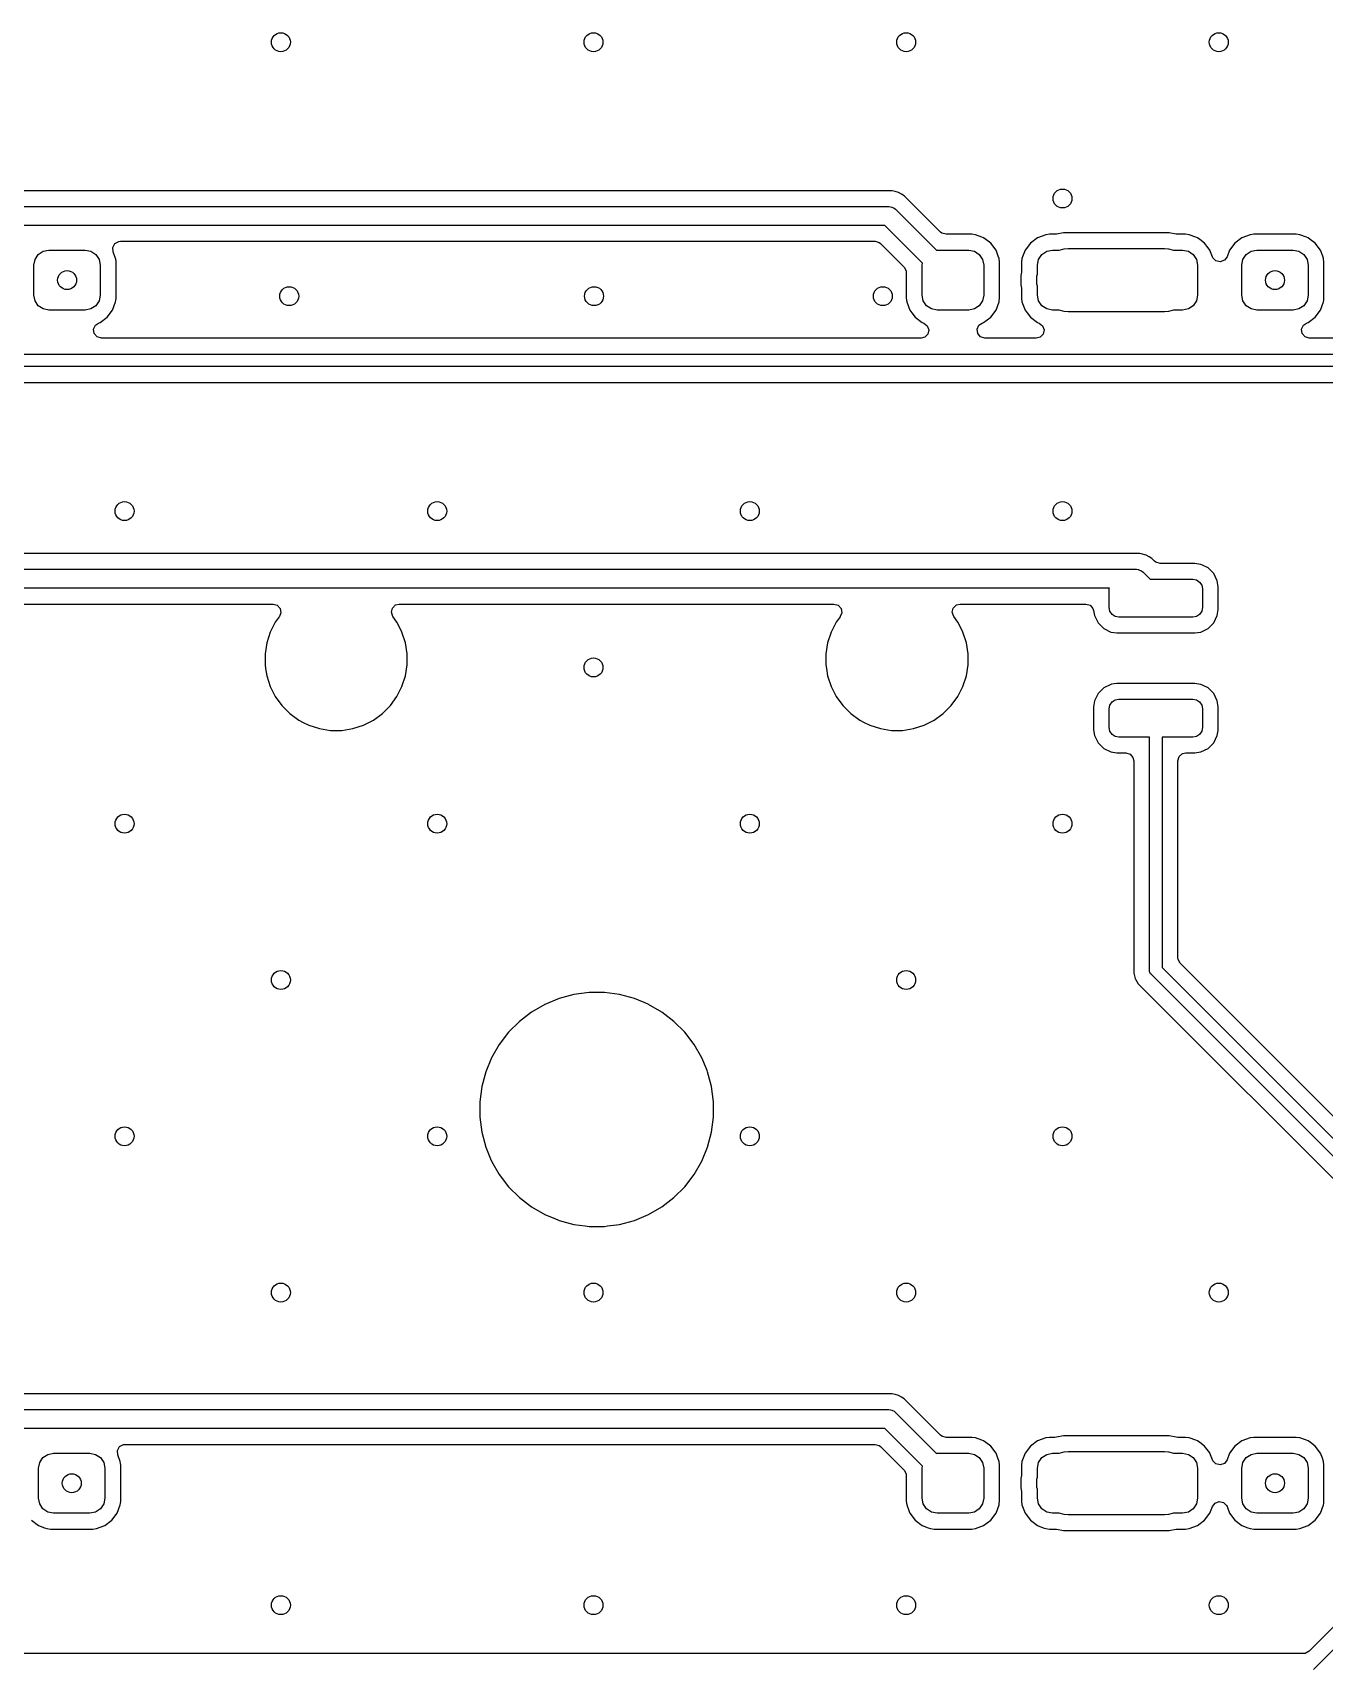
# Model space of a CAD drawing. Extents: x 117 to 217, y -143 to -43.
# Drawn here: x 163.07 to 183.52, y -108.86 to -82.95 of the extents above; entities that cross this region are included whole.
import ezdxf

# ---------------------------------------------------------------- set-up
doc = ezdxf.new("R2010")
doc.units = 0
doc.layers.add('BLACK', color=7, linetype='CONTINUOUS')

msp = doc.modelspace()

# ---------------------------------------------------------------- linework, layer by layer
at = {"layer": 'BLACK', "linetype": 'CONTINUOUS'}
for p, q in [((176.676726, -85.4515), (139.621386, -85.4515)), ((176.676727, -85.4515), (176.676726, -85.4515)), ((176.727657, -85.465146), (176.676727, -85.4515)), ((176.778589, -85.478793), (176.727657, -85.465146)), ((176.82425, -85.505156), (176.778589, -85.478793)), ((176.869913, -85.53152), (176.82425, -85.505156)), ((158.75, -85.702), (176.624, -85.702)), ((176.624, -85.702), (176.653264, -85.704882)), ((176.653264, -85.704882), (176.671259, -85.712336)), ((176.671259, -85.712336), (176.707335, -85.727279)), ((176.707335, -85.727279), (176.730066, -85.745934)), ((176.730066, -85.745934), (177.379266, -86.395134)), ((176.869915, -85.531522), (176.869913, -85.53152)), ((177.444574, -86.106181), (176.869915, -85.531522)), ((176.561868, -86.002), (158.812132, -86.002)), ((177.158782, -86.598914), (176.561868, -86.002)), ((164.33978, -86.350143), (164.373264, -86.288819)), ((164.373264, -86.288819), (164.434587, -86.255334)), ((164.434587, -86.255334), (164.460946, -86.2525)), ((164.460946, -86.2525), (176.406745, -86.2525)), ((176.406745, -86.2525), (176.473784, -86.272185)), ((176.473784, -86.272185), (176.494426, -86.288819)), ((176.494426, -86.288819), (176.865681, -86.660074)), ((177.465216, -86.122815), (177.444574, -86.106181)), ((177.532255, -86.1425), (177.465216, -86.122815)), ((177.936674, -86.1425), (177.532255, -86.1425)), ((177.93669, -86.1425), (177.936674, -86.1425)), ((177.994799, -86.148748), (177.93669, -86.1425)), ((178.099644, -86.187854), (177.994799, -86.148748)), ((178.126278, -86.197788), (178.099644, -86.187854)), ((178.12628, -86.197789), (178.126278, -86.197788)), ((178.160298, -86.223255), (178.12628, -86.197789)), ((178.238616, -86.281884), (178.160298, -86.223255)), ((178.322712, -86.394222), (178.238616, -86.281884)), ((178.866384, -86.281884), (178.782289, -86.394219)), ((178.978719, -86.197789), (178.866384, -86.281884)), ((179.1102, -86.148748), (178.978719, -86.197789)), ((179.168309, -86.1425), (179.1102, -86.148748)), ((179.25319, -86.1425), (179.168309, -86.1425)), ((179.277382, -86.140117), (179.25319, -86.1425)), ((179.39108, -86.1175), (179.277382, -86.140117)), ((179.391082, -86.1175), (179.39108, -86.1175)), ((181.062918, -86.1175), (179.391082, -86.1175)), ((181.06292, -86.1175), (181.062918, -86.1175)), ((181.176618, -86.140117), (181.06292, -86.1175)), ((181.20081, -86.1425), (181.176618, -86.140117)), ((181.323174, -86.1425), (181.20081, -86.1425)), ((181.32319, -86.1425), (181.323174, -86.1425)), ((181.381299, -86.148748), (181.32319, -86.1425)), ((181.486144, -86.187854), (181.381299, -86.148748)), ((181.512778, -86.197788), (181.486144, -86.187854)), ((181.51278, -86.197789), (181.512778, -86.197788)), ((181.546798, -86.223255), (181.51278, -86.197789)), ((181.625116, -86.281884), (181.546798, -86.223255)), ((181.680823, -86.356299), (181.625116, -86.281884)), ((182.102884, -86.281884), (182.018787, -86.394222)), ((182.215219, -86.197789), (182.102884, -86.281884)), ((182.3467, -86.148748), (182.215219, -86.197789)), ((182.404809, -86.1425), (182.3467, -86.148748)), ((182.404826, -86.1425), (182.404809, -86.1425)), ((183.073174, -86.1425), (182.404826, -86.1425)), ((183.07319, -86.1425), (183.073174, -86.1425)), ((183.131299, -86.148748), (183.07319, -86.1425)), ((183.236144, -86.187854), (183.131299, -86.148748)), ((183.262778, -86.197788), (183.236144, -86.187854)), ((183.26278, -86.197789), (183.262778, -86.197788)), ((183.296798, -86.223255), (183.26278, -86.197789)), ((183.375116, -86.281884), (183.296798, -86.223255)), ((183.459212, -86.394222), (183.375116, -86.281884)), ((163.09, -86.6305), (163.108079, -86.539613)), ((163.108079, -86.539613), (163.159562, -86.462562)), ((163.159562, -86.462562), (163.236613, -86.411079)), ((163.236613, -86.411079), (163.3275, -86.393)), ((163.3275, -86.393), (163.9025, -86.393)), ((163.9025, -86.393), (163.993387, -86.411079)), ((163.993387, -86.411079), (164.070438, -86.462562)), ((164.070438, -86.462562), (164.121921, -86.539613)), ((164.121921, -86.539613), (164.14, -86.6305)), ((164.344765, -86.419834), (164.33978, -86.350143)), ((164.384249, -86.525694), (164.344765, -86.419834)), ((164.384249, -86.525697), (164.384249, -86.525694)), ((164.384251, -86.525701), (164.384249, -86.525697)), ((164.384432, -86.527389), (164.384251, -86.525701)), ((164.390499, -86.583809), (164.384432, -86.527389)), ((177.379266, -86.395134), (177.39, -86.393)), ((177.39, -86.393), (177.89, -86.393)), ((177.89, -86.393), (177.980887, -86.411079)), ((177.980887, -86.411079), (178.057938, -86.462562)), ((178.057938, -86.462562), (178.109421, -86.539613)), ((178.109421, -86.539613), (178.1275, -86.6305)), ((178.357165, -86.486594), (178.322712, -86.394222)), ((178.371751, -86.5257), (178.357165, -86.486594)), ((178.377999, -86.583809), (178.371751, -86.5257)), ((178.733248, -86.5257), (178.727, -86.583809)), ((178.782289, -86.394219), (178.733248, -86.5257)), ((178.9775, -86.6305), (178.995579, -86.539613)), ((178.995579, -86.539613), (179.047062, -86.462562)), ((179.047062, -86.462562), (179.124113, -86.411079)), ((179.124113, -86.411079), (179.215, -86.393)), ((179.215, -86.393), (179.3224, -86.393)), ((179.3224, -86.393), (179.399737, -86.372278)), ((179.399737, -86.372278), (179.465, -86.368)), ((179.465, -86.368), (180.989, -86.368)), ((180.989, -86.368), (181.054263, -86.372278)), ((181.054263, -86.372278), (181.1316, -86.393)), ((181.1316, -86.393), (181.2765, -86.393)), ((181.2765, -86.393), (181.367387, -86.411079)), ((181.367387, -86.411079), (181.444438, -86.462562)), ((181.444438, -86.462562), (181.495921, -86.539613)), ((181.495921, -86.539613), (181.514, -86.6305)), ((181.709212, -86.394222), (181.680823, -86.356299)), ((181.747819, -86.497729), (181.709212, -86.394222)), ((181.755167, -86.513821), (181.747819, -86.497729)), ((181.804572, -86.563227), (181.755167, -86.513821)), ((181.980181, -86.497729), (181.93831, -86.553663)), ((182.018787, -86.394222), (181.980181, -86.497729)), ((182.214, -86.6305), (182.232079, -86.539613)), ((182.232079, -86.539613), (182.283562, -86.462562)), ((182.283562, -86.462562), (182.360613, -86.411079)), ((182.360613, -86.411079), (182.4515, -86.393)), ((182.4515, -86.393), (183.0265, -86.393)), ((183.0265, -86.393), (183.117387, -86.411079)), ((183.117387, -86.411079), (183.194438, -86.462562)), ((183.194438, -86.462562), (183.245921, -86.539613)), ((183.245921, -86.539613), (183.264, -86.6305)), ((183.493665, -86.486594), (183.459212, -86.394222)), ((183.508251, -86.5257), (183.493665, -86.486594)), ((183.514499, -86.583809), (183.508251, -86.5257)), ((163.09, -87.1055), (163.09, -86.6305)), ((164.14, -86.6305), (164.14, -87.1055)), ((164.3905, -86.583826), (164.390499, -86.583809)), ((164.3905, -87.152173), (164.3905, -86.583826)), ((176.865681, -86.660074), (176.899166, -86.721397)), ((176.899166, -86.721397), (176.902, -86.747755)), ((176.902, -86.747755), (176.902, -87.15219)), ((177.1525, -86.6305), (177.158782, -86.598914)), ((177.1525, -87.1055), (177.1525, -86.6305)), ((178.1275, -86.6305), (178.1275, -87.1055)), ((178.378, -86.583826), (178.377999, -86.583809)), ((178.378, -87.152173), (178.378, -86.583826)), ((178.724617, -86.743221), (178.7145, -86.794079)), ((178.7145, -86.794079), (178.7145, -86.941919)), ((178.727, -86.719029), (178.724617, -86.743221)), ((178.727, -86.583809), (178.727, -86.719029)), ((178.969278, -86.802737), (178.9775, -86.772051)), ((178.969278, -86.933263), (178.969278, -86.802737)), ((178.9775, -86.772051), (178.9775, -86.6305)), ((181.514, -86.6305), (181.514, -87.1055)), ((181.872845, -86.578079), (181.804572, -86.563227)), ((181.93831, -86.553663), (181.872845, -86.578079)), ((182.214, -87.1055), (182.214, -86.6305)), ((183.264, -86.6305), (183.264, -87.1055)), ((183.5145, -86.583826), (183.514499, -86.583809)), ((183.5145, -87.152173), (183.5145, -86.583826)), ((178.7145, -86.941919), (178.724617, -86.992777)), ((178.724617, -86.992777), (178.727, -87.01697)), ((178.727, -87.01697), (178.727, -87.15219)), ((178.9775, -86.963948), (178.969278, -86.933263)), ((178.9775, -87.1055), (178.9775, -86.963948)), ((163.108079, -87.196387), (163.09, -87.1055)), ((163.159562, -87.273438), (163.108079, -87.196387)), ((163.236613, -87.324921), (163.159562, -87.273438)), ((163.3275, -87.343), (163.236613, -87.324921)), ((163.993387, -87.324921), (163.9025, -87.343)), ((164.070438, -87.273438), (163.993387, -87.324921)), ((164.121921, -87.196387), (164.070438, -87.273438)), ((164.14, -87.1055), (164.121921, -87.196387)), ((164.335212, -87.341778), (164.384251, -87.210299)), ((164.384251, -87.210299), (164.386478, -87.189583)), ((164.386478, -87.189583), (164.390499, -87.15219)), ((164.390499, -87.15219), (164.3905, -87.152173)), ((176.902, -87.15219), (176.908248, -87.210299)), ((176.908248, -87.210299), (176.957289, -87.34178)), ((177.170579, -87.196387), (177.1525, -87.1055)), ((177.222062, -87.273438), (177.170579, -87.196387)), ((177.299113, -87.324921), (177.222062, -87.273438)), ((177.39, -87.343), (177.299113, -87.324921)), ((177.980887, -87.324921), (177.89, -87.343)), ((178.057938, -87.273438), (177.980887, -87.324921)), ((178.109421, -87.196387), (178.057938, -87.273438)), ((178.1275, -87.1055), (178.109421, -87.196387)), ((178.322712, -87.341778), (178.371751, -87.210299)), ((178.371751, -87.210299), (178.373978, -87.189583)), ((178.373978, -87.189583), (178.377999, -87.15219)), ((178.377999, -87.15219), (178.378, -87.152173)), ((178.727, -87.15219), (178.733248, -87.210299)), ((178.733248, -87.210299), (178.782289, -87.34178)), ((178.995579, -87.196387), (178.9775, -87.1055)), ((179.047062, -87.273438), (178.995579, -87.196387)), ((179.124113, -87.324921), (179.047062, -87.273438)), ((179.215, -87.343), (179.124113, -87.324921)), ((181.367387, -87.324921), (181.2765, -87.343)), ((181.444438, -87.273438), (181.367387, -87.324921)), ((181.495921, -87.196387), (181.444438, -87.273438)), ((181.514, -87.1055), (181.495921, -87.196387)), ((182.232079, -87.196387), (182.214, -87.1055)), ((182.283562, -87.273438), (182.232079, -87.196387)), ((182.360613, -87.324921), (182.283562, -87.273438)), ((182.4515, -87.343), (182.360613, -87.324921)), ((183.117387, -87.324921), (183.0265, -87.343)), ((183.194438, -87.273438), (183.117387, -87.324921)), ((183.245921, -87.196387), (183.194438, -87.273438)), ((183.264, -87.1055), (183.245921, -87.196387)), ((183.459212, -87.341778), (183.508251, -87.210299)), ((183.508251, -87.210299), (183.510478, -87.189583)), ((183.510478, -87.189583), (183.514499, -87.15219)), ((183.514499, -87.15219), (183.5145, -87.152173)), ((163.9025, -87.343), (163.3275, -87.343)), ((164.034958, -87.645853), (164.063983, -87.582297)), ((164.063983, -87.582297), (164.114359, -87.547319)), ((164.114359, -87.547319), (164.138778, -87.538212)), ((164.138778, -87.538212), (164.251116, -87.454116)), ((164.251116, -87.454116), (164.335212, -87.341778)), ((176.957289, -87.34178), (176.990851, -87.386612)), ((176.990851, -87.386612), (177.041384, -87.454116)), ((177.041384, -87.454116), (177.153722, -87.538212)), ((177.153722, -87.538212), (177.178139, -87.547319)), ((177.178139, -87.547319), (177.234072, -87.58919)), ((177.89, -87.343), (177.39, -87.343)), ((178.022458, -87.645853), (178.051483, -87.582297)), ((178.051483, -87.582297), (178.101859, -87.547319)), ((178.101859, -87.547319), (178.126278, -87.538212)), ((178.126278, -87.538212), (178.238616, -87.454116)), ((178.238616, -87.454116), (178.322712, -87.341778)), ((178.782289, -87.34178), (178.815851, -87.386612)), ((178.815851, -87.386612), (178.866384, -87.454116)), ((178.866384, -87.454116), (178.978722, -87.538212)), ((178.978722, -87.538212), (179.003139, -87.547319)), ((179.003139, -87.547319), (179.059072, -87.58919)), ((179.3224, -87.343), (179.215, -87.343)), ((179.399737, -87.363722), (179.3224, -87.343)), ((179.465, -87.368), (179.399737, -87.363722)), ((180.989, -87.368), (179.465, -87.368)), ((181.054263, -87.363722), (180.989, -87.368)), ((181.1316, -87.343), (181.054263, -87.363722)), ((181.2765, -87.343), (181.1316, -87.343)), ((183.0265, -87.343), (182.4515, -87.343)), ((183.158958, -87.645853), (183.187983, -87.582297)), ((183.187983, -87.582297), (183.238359, -87.547319)), ((183.238359, -87.547319), (183.262778, -87.538212)), ((183.262778, -87.538212), (183.375116, -87.454116)), ((183.375116, -87.454116), (183.459212, -87.341778)), ((164.044902, -87.715011), (164.034958, -87.645853)), ((164.090657, -87.767815), (164.044902, -87.715011)), ((164.157696, -87.7875), (164.090657, -87.767815)), ((177.134804, -87.7875), (164.157696, -87.7875)), ((177.19423, -87.772333), (177.134804, -87.7875)), ((177.243636, -87.722927), (177.19423, -87.772333)), ((177.234072, -87.58919), (177.258488, -87.654655)), ((177.258488, -87.654655), (177.243636, -87.722927)), ((178.032402, -87.715011), (178.022458, -87.645853)), ((178.078157, -87.767815), (178.032402, -87.715011)), ((178.145196, -87.7875), (178.078157, -87.767815)), ((178.959804, -87.7875), (178.145196, -87.7875)), ((179.01923, -87.772333), (178.959804, -87.7875)), ((179.068636, -87.722927), (179.01923, -87.772333)), ((179.059072, -87.58919), (179.083488, -87.654655)), ((179.083488, -87.654655), (179.068636, -87.722927)), ((183.168902, -87.715011), (183.158958, -87.645853)), ((183.214657, -87.767815), (183.168902, -87.715011)), ((183.281696, -87.7875), (183.214657, -87.767815)), ((195.973956, -87.7875), (183.281696, -87.7875)), ((141.674724, -88.038), (196.129078, -88.038)), ((196.1705, -88.238), (141.716146, -88.238)), ((141.871268, -88.4885), (196.216642, -88.4885)), ((180.597227, -91.1955), (143.113227, -91.1955)), ((180.622064, -91.202155), (180.597227, -91.1955)), ((180.699089, -91.222793), (180.622064, -91.202155)), ((143.0605, -91.446), (180.5445, -91.446)), ((180.5445, -91.446), (180.573764, -91.448882)), ((180.573764, -91.448882), (180.596161, -91.458159)), ((180.596161, -91.458159), (180.627835, -91.471279)), ((180.627835, -91.471279), (180.650566, -91.489934)), ((180.744748, -91.249155), (180.699089, -91.222793)), ((180.790413, -91.27552), (180.744748, -91.249155)), ((180.790415, -91.275522), (180.790413, -91.27552)), ((180.832074, -91.317181), (180.790415, -91.275522)), ((180.852716, -91.333815), (180.832074, -91.317181)), ((180.919755, -91.3535), (180.852716, -91.333815)), ((181.471519, -91.3535), (180.919755, -91.3535)), ((181.471524, -91.3535), (181.471519, -91.3535)), ((181.565301, -91.368352), (181.471524, -91.3535)), ((181.592859, -91.382394), (181.565301, -91.368352)), ((181.678342, -91.42595), (181.592859, -91.382394)), ((181.678344, -91.425952), (181.678342, -91.42595)), ((181.678347, -91.425954), (181.678344, -91.425952)), ((181.768045, -91.515652), (181.678347, -91.425954)), ((180.650566, -91.489934), (180.764632, -91.604)), ((180.764632, -91.604), (181.44, -91.604)), ((181.44, -91.604), (181.497403, -91.615418)), ((181.497403, -91.615418), (181.546066, -91.647934)), ((181.546066, -91.647934), (181.578582, -91.696597)), ((181.578582, -91.696597), (181.59, -91.754)), ((181.768046, -91.515654), (181.768045, -91.515652)), ((181.76805, -91.515658), (181.768046, -91.515654)), ((181.825646, -91.628696), (181.76805, -91.515658)), ((181.840499, -91.722482), (181.825646, -91.628696)), ((181.8405, -92.085519), (181.840499, -91.722482)), ((180.116591, -91.746), (162.538409, -91.746)), ((180.115, -91.754), (180.116591, -91.746)), ((180.115, -92.054), (180.115, -91.754)), ((181.59, -91.754), (181.59, -92.054)), ((162.910506, -91.9965), (166.87608, -91.9965)), ((166.87608, -91.9965), (166.943119, -92.016185)), ((166.97376, -92.197017), (166.911936, -92.282109)), ((166.943119, -92.016185), (166.988874, -92.068989)), ((166.976398, -92.193385), (166.97376, -92.197017)), ((166.998818, -92.138147), (166.976398, -92.193385)), ((166.988874, -92.068989), (166.998818, -92.138147)), ((168.749222, -92.127579), (168.765047, -92.059525)), ((168.772701, -92.193385), (168.749222, -92.127579)), ((168.765047, -92.059525), (168.815153, -92.01083)), ((168.837164, -92.28211), (168.772701, -92.193385)), ((168.815153, -92.01083), (168.87302, -91.9965)), ((168.87302, -91.9965), (175.75608, -91.9965)), ((175.75608, -91.9965), (175.823119, -92.016185)), ((175.85376, -92.197017), (175.791936, -92.282109)), ((175.823119, -92.016185), (175.868874, -92.068989)), ((175.856398, -92.193385), (175.85376, -92.197017)), ((175.878818, -92.138147), (175.856398, -92.193385)), ((175.868874, -92.068989), (175.878818, -92.138147)), ((177.629222, -92.127579), (177.645047, -92.059525)), ((177.652701, -92.193385), (177.629222, -92.127579)), ((177.645047, -92.059525), (177.695153, -92.01083)), ((177.717164, -92.28211), (177.652701, -92.193385)), ((177.695153, -92.01083), (177.75302, -91.9965)), ((177.75302, -91.9965), (179.744495, -91.9965)), ((179.744495, -91.9965), (179.811534, -92.016185)), ((179.811534, -92.016185), (179.857289, -92.068989)), ((179.857289, -92.068989), (179.866968, -92.101103)), ((179.866968, -92.101103), (179.879352, -92.179299)), ((179.879352, -92.179299), (179.879352, -92.1793)), ((179.879352, -92.1793), (179.879353, -92.179303)), ((179.879353, -92.179303), (179.879354, -92.179304)), ((179.879354, -92.179304), (179.93695, -92.292342)), ((180.126418, -92.111403), (180.115, -92.054)), ((180.158934, -92.160066), (180.126418, -92.111403)), ((180.207597, -92.192582), (180.158934, -92.160066)), ((180.265, -92.204), (180.207597, -92.192582)), ((181.44, -92.204), (180.265, -92.204)), ((181.497403, -92.192582), (181.44, -92.204)), ((181.546066, -92.160066), (181.497403, -92.192582)), ((181.578582, -92.111403), (181.546066, -92.160066)), ((181.59, -92.054), (181.578582, -92.111403)), ((181.76805, -92.292342), (181.825646, -92.179304)), ((181.825646, -92.179302), (181.825647, -92.179301)), ((181.825646, -92.179304), (181.825646, -92.179302)), ((181.825647, -92.179301), (181.840499, -92.085524)), ((181.840499, -92.085524), (181.8405, -92.085519)), ((166.831506, -92.43996), (166.776764, -92.608443)), ((166.831507, -92.439957), (166.831506, -92.43996)), ((166.911936, -92.282109), (166.831507, -92.439957)), ((168.8404, -92.288461), (168.837164, -92.28211)), ((168.917592, -92.439957), (168.8404, -92.288461)), ((168.917592, -92.439958), (168.917592, -92.439957)), ((168.972336, -92.608445), (168.917592, -92.439958)), ((175.711506, -92.43996), (175.656764, -92.608443)), ((175.711507, -92.439957), (175.711506, -92.43996)), ((175.791936, -92.282109), (175.711507, -92.439957)), ((177.7204, -92.288461), (177.717164, -92.28211)), ((177.797592, -92.439957), (177.7204, -92.288461)), ((177.797592, -92.439958), (177.797592, -92.439957)), ((177.852336, -92.608445), (177.797592, -92.439958)), ((179.93695, -92.292342), (179.936952, -92.292344)), ((179.936952, -92.292344), (179.936954, -92.292347)), ((179.936954, -92.292347), (180.026652, -92.382045)), ((180.026652, -92.382045), (180.026654, -92.382046)), ((180.026654, -92.382046), (180.026658, -92.38205)), ((180.026658, -92.38205), (180.139694, -92.439645)), ((180.139694, -92.439645), (180.139698, -92.439647)), ((180.139698, -92.439647), (180.233475, -92.454499)), ((180.233475, -92.454499), (180.233481, -92.4545)), ((180.233481, -92.4545), (181.471518, -92.454499)), ((181.471518, -92.454499), (181.565304, -92.439646)), ((181.565304, -92.439646), (181.678342, -92.38205)), ((181.678342, -92.38205), (181.76805, -92.292342)), ((166.776764, -92.608445), (166.74905, -92.783421)), ((166.776764, -92.608443), (166.776764, -92.608445)), ((169.00005, -92.783421), (168.972336, -92.608445)), ((175.656764, -92.608445), (175.62905, -92.783421)), ((175.656764, -92.608443), (175.656764, -92.608445)), ((177.88005, -92.783421), (177.852336, -92.608445)), ((166.74905, -92.783421), (166.74905, -92.960579)), ((166.74905, -92.960579), (166.758396, -93.019588)), ((166.758396, -93.019588), (166.776764, -93.135556)), ((168.972336, -93.135555), (169.00005, -92.960579)), ((169.00005, -92.960579), (169.00005, -92.783421)), ((175.62905, -92.783421), (175.62905, -92.960579)), ((175.62905, -92.960579), (175.638396, -93.019588)), ((175.638396, -93.019588), (175.656764, -93.135556)), ((177.852336, -93.135555), (177.88005, -92.960579)), ((177.88005, -92.960579), (177.88005, -92.783421)), ((166.776764, -93.135556), (166.831506, -93.304039)), ((168.917592, -93.304042), (168.972336, -93.135555)), ((175.656764, -93.135556), (175.711506, -93.304039)), ((177.797592, -93.304042), (177.852336, -93.135555)), ((180.139696, -93.268354), (180.026658, -93.32595)), ((180.152519, -93.266323), (180.139696, -93.268354)), ((180.233482, -93.2535), (180.152519, -93.266323)), ((181.471524, -93.2535), (180.233482, -93.2535)), ((181.565301, -93.268352), (181.471524, -93.2535)), ((181.601517, -93.286805), (181.565301, -93.268352)), ((181.678342, -93.32595), (181.601517, -93.286805)), ((166.831506, -93.304039), (166.831507, -93.304042)), ((166.831507, -93.304042), (166.911936, -93.46189)), ((166.911936, -93.46189), (167.016067, -93.605214)), ((168.733033, -93.605214), (168.837164, -93.46189)), ((168.837164, -93.46189), (168.917592, -93.304042)), ((175.711506, -93.304039), (175.711507, -93.304042)), ((175.711507, -93.304042), (175.791936, -93.46189)), ((175.791936, -93.46189), (175.896067, -93.605214)), ((177.613033, -93.605214), (177.717164, -93.46189)), ((177.717164, -93.46189), (177.797592, -93.304042)), ((179.879352, -93.528698), (179.8645, -93.622475)), ((179.936951, -93.415657), (179.879352, -93.528698)), ((179.936954, -93.415652), (179.936951, -93.415657)), ((180.026652, -93.325954), (179.936954, -93.415652)), ((180.026657, -93.325951), (180.026652, -93.325954)), ((180.026658, -93.32595), (180.026657, -93.325951)), ((180.158934, -93.547934), (180.207597, -93.515418)), ((180.207597, -93.515418), (180.265, -93.504)), ((180.265, -93.504), (181.44, -93.504)), ((181.44, -93.504), (181.497403, -93.515418)), ((181.497403, -93.515418), (181.546066, -93.547934)), ((181.678344, -93.325952), (181.678342, -93.32595)), ((181.678347, -93.325954), (181.678344, -93.325952)), ((181.768045, -93.415652), (181.678347, -93.325954)), ((181.768046, -93.415654), (181.768045, -93.415652)), ((181.76805, -93.415658), (181.768046, -93.415654)), ((181.825646, -93.528696), (181.76805, -93.415658)), ((181.840499, -93.622482), (181.825646, -93.528696)), ((167.016067, -93.605214), (167.141336, -93.730483)), ((167.141336, -93.730483), (167.28466, -93.834614)), ((168.46444, -93.834614), (168.607764, -93.730483)), ((168.607764, -93.730483), (168.733033, -93.605214)), ((175.896067, -93.605214), (176.021336, -93.730483)), ((176.021336, -93.730483), (176.16466, -93.834614)), ((177.34444, -93.834614), (177.487764, -93.730483)), ((177.487764, -93.730483), (177.613033, -93.605214)), ((179.8645, -93.622475), (179.8645, -93.985517)), ((180.115, -93.654), (180.126418, -93.596597)), ((180.115, -93.954), (180.115, -93.654)), ((180.126418, -93.596597), (180.158934, -93.547934)), ((181.546066, -93.547934), (181.578582, -93.596597)), ((181.578582, -93.596597), (181.59, -93.654)), ((181.59, -93.654), (181.59, -93.954)), ((181.8405, -93.985519), (181.840499, -93.622482)), ((167.28466, -93.834614), (167.355029, -93.870469)), ((167.355029, -93.870469), (167.442507, -93.915042)), ((167.442507, -93.915042), (167.44251, -93.915043)), ((167.44251, -93.915043), (167.526751, -93.942414)), ((167.526751, -93.942414), (167.610995, -93.969786)), ((167.610995, -93.969786), (167.785971, -93.9975)), ((167.785971, -93.9975), (167.785972, -93.9975)), ((167.785972, -93.9975), (167.963128, -93.9975)), ((167.963128, -93.9975), (167.963129, -93.9975)), ((167.963129, -93.9975), (168.138105, -93.969786)), ((168.138105, -93.969786), (168.306592, -93.915042)), ((168.306592, -93.915042), (168.46444, -93.834614)), ((176.16466, -93.834614), (176.235029, -93.870469)), ((176.235029, -93.870469), (176.322507, -93.915042)), ((176.322507, -93.915042), (176.32251, -93.915043)), ((176.32251, -93.915043), (176.406751, -93.942414)), ((176.406751, -93.942414), (176.490995, -93.969786)), ((176.490995, -93.969786), (176.665971, -93.9975)), ((176.665971, -93.9975), (176.665972, -93.9975)), ((176.665972, -93.9975), (176.843128, -93.9975)), ((176.843128, -93.9975), (176.843129, -93.9975)), ((176.843129, -93.9975), (177.018105, -93.969786)), ((177.018105, -93.969786), (177.186592, -93.915042)), ((177.186592, -93.915042), (177.34444, -93.834614)), ((179.8645, -93.985517), (179.87469, -94.049853)), ((179.87469, -94.049853), (179.879354, -94.079304)), ((180.126418, -94.011403), (180.115, -93.954)), ((180.158934, -94.060066), (180.126418, -94.011403)), ((180.207597, -94.092582), (180.158934, -94.060066)), ((181.546066, -94.060066), (181.497403, -94.092582)), ((181.578582, -94.011403), (181.546066, -94.060066)), ((181.59, -93.954), (181.578582, -94.011403)), ((181.825647, -94.079301), (181.838147, -94.000373)), ((181.838147, -94.000373), (181.8405, -93.985519)), ((179.879354, -94.079304), (179.93695, -94.192342)), ((179.93695, -94.192342), (179.936952, -94.192344)), ((179.936952, -94.192344), (179.936954, -94.192347)), ((179.936954, -94.192347), (180.026652, -94.282045)), ((180.026652, -94.282045), (180.026654, -94.282046)), ((180.026654, -94.282046), (180.026658, -94.28205)), ((180.026658, -94.28205), (180.139694, -94.339645)), ((180.265, -94.104), (180.207597, -94.092582)), ((180.7525, -94.104), (180.265, -94.104)), ((180.7525, -97.7945), (180.7525, -94.104)), ((181.44, -94.104), (180.9525, -94.104)), ((180.9525, -94.104), (180.9525, -97.753078)), ((181.497403, -94.092582), (181.44, -94.104)), ((181.565304, -94.339646), (181.678342, -94.28205)), ((181.678342, -94.28205), (181.76805, -94.192342)), ((181.76805, -94.192342), (181.825646, -94.079304)), ((181.825646, -94.079302), (181.825647, -94.079301)), ((181.825646, -94.079304), (181.825646, -94.079302)), ((180.139694, -94.339645), (180.139698, -94.339647)), ((180.139698, -94.339647), (180.233475, -94.354499)), ((180.233475, -94.354499), (180.233481, -94.3545)), ((180.233481, -94.3545), (180.378, -94.354499)), ((180.378, -94.354499), (180.445039, -94.374183)), ((180.445039, -94.374183), (180.490794, -94.426987)), ((180.490794, -94.426987), (180.502, -94.478499)), ((180.502, -94.478499), (180.502, -97.840644)), ((181.203, -94.478499), (181.222685, -94.41146)), ((181.203, -95.1629), (181.203, -94.478499)), ((181.222685, -94.41146), (181.275489, -94.365705)), ((181.275489, -94.365705), (181.327, -94.354499)), ((181.327, -94.354499), (181.471517, -94.354499)), ((181.471517, -94.354499), (181.471518, -94.354499)), ((181.471518, -94.354499), (181.565304, -94.339646)), ((181.203, -97.597956), (181.203, -95.1629)), ((181.205834, -97.624314), (181.203, -97.597956)), ((181.239319, -97.685637), (181.205834, -97.624314)), ((185.44647, -101.892788), (181.239319, -97.685637)), ((180.502, -97.840644), (180.524299, -97.923866)), ((180.524299, -97.923866), (180.525886, -97.929788)), ((180.525886, -97.929788), (180.528607, -97.9345)), ((180.528607, -97.9345), (180.572029, -98.00971)), ((180.754421, -97.814009), (180.7525, -97.7945)), ((180.769353, -97.850057), (180.754421, -97.814009)), ((180.781789, -97.865211), (180.769353, -97.850057)), ((185.066, -102.149422), (180.781789, -97.865211)), ((180.9525, -97.753078), (185.236711, -102.037289)), ((171.638214, -98.181161), (171.403895, -98.243947)), ((171.878711, -98.1495), (171.638214, -98.181161)), ((171.878712, -98.1495), (171.878711, -98.1495)), ((172.121288, -98.1495), (171.878712, -98.1495)), ((172.121289, -98.1495), (172.121288, -98.1495)), ((172.361785, -98.181161), (172.121289, -98.1495)), ((172.596104, -98.243947), (172.361785, -98.181161)), ((180.572029, -98.00971), (180.572031, -98.009713)), ((180.572031, -98.009713), (184.779181, -102.216863)), ((170.969706, -98.458067), (170.777263, -98.605733)), ((171.179785, -98.336777), (170.969706, -98.458067)), ((171.179794, -98.336773), (171.179785, -98.336777)), ((171.403895, -98.243947), (171.179794, -98.336773)), ((172.815309, -98.334745), (172.596104, -98.243947)), ((172.820212, -98.336776), (172.815309, -98.334745)), ((173.030289, -98.458064), (172.820212, -98.336776)), ((173.030292, -98.458066), (173.030289, -98.458064)), ((173.030293, -98.458067), (173.030292, -98.458066)), ((173.222736, -98.605733), (173.030293, -98.458067)), ((170.777256, -98.605739), (170.605739, -98.777256)), ((170.777263, -98.605733), (170.777256, -98.605739)), ((173.222743, -98.605739), (173.222736, -98.605733)), ((173.39426, -98.777256), (173.222743, -98.605739)), ((170.458067, -98.969706), (170.336777, -99.179785)), ((170.605733, -98.777263), (170.458067, -98.969706)), ((170.605739, -98.777256), (170.605733, -98.777263)), ((173.394265, -98.777262), (173.39426, -98.777256)), ((173.541936, -98.969711), (173.394265, -98.777262)), ((173.663224, -99.179788), (173.541936, -98.969711)), ((170.336773, -99.179794), (170.243947, -99.403895)), ((170.336777, -99.179785), (170.336773, -99.179794)), ((173.736065, -99.355642), (173.663224, -99.179788)), ((170.243947, -99.403895), (170.181161, -99.638214)), ((173.748432, -99.3855), (173.736065, -99.355642)), ((173.756054, -99.4039), (173.748432, -99.3855)), ((173.818838, -99.638211), (173.756054, -99.4039)), ((170.181161, -99.638214), (170.1495, -99.878711)), ((173.8505, -99.878712), (173.818838, -99.638211)), ((170.1495, -99.878711), (170.1495, -100.121288)), ((173.8505, -100.121288), (173.8505, -99.878712)), ((170.1495, -100.121288), (170.181161, -100.361785)), ((173.818838, -100.361789), (173.8505, -100.121288)), ((170.181161, -100.361785), (170.243947, -100.596104)), ((173.756054, -100.5961), (173.818838, -100.361789)), ((170.243947, -100.596104), (170.321061, -100.782273)), ((170.321061, -100.782273), (170.336776, -100.820212)), ((173.663224, -100.820212), (173.756054, -100.5961)), ((170.336776, -100.820212), (170.458064, -101.030289)), ((170.458064, -101.030289), (170.458066, -101.030292)), ((170.458066, -101.030292), (170.458067, -101.030293)), ((170.458067, -101.030293), (170.605733, -101.222736)), ((173.394265, -101.222738), (173.541936, -101.030289)), ((173.541936, -101.030289), (173.663224, -100.820212)), ((170.605733, -101.222736), (170.605739, -101.222743)), ((170.605739, -101.222743), (170.777256, -101.39426)), ((173.222738, -101.394265), (173.394265, -101.222738)), ((170.777256, -101.39426), (170.777262, -101.394265)), ((170.777262, -101.394265), (170.969711, -101.541936)), ((170.969711, -101.541936), (171.179788, -101.663224)), ((172.820212, -101.663224), (173.030289, -101.541936)), ((173.030289, -101.541936), (173.222738, -101.394265)), ((171.179788, -101.663224), (171.347803, -101.732818)), ((171.347803, -101.732818), (171.385648, -101.748494)), ((171.385648, -101.748494), (171.4039, -101.756054)), ((171.4039, -101.756054), (171.638211, -101.818838)), ((171.638211, -101.818838), (171.818586, -101.842584)), ((172.169388, -101.844167), (172.361789, -101.818838)), ((172.361789, -101.818838), (172.5961, -101.756054)), ((172.5961, -101.756054), (172.820212, -101.663224)), ((171.818586, -101.842584), (171.878711, -101.8505)), ((171.878711, -101.8505), (171.878712, -101.8505)), ((171.878712, -101.8505), (172.121289, -101.8505)), ((172.121289, -101.8505), (172.169388, -101.844167)), ((176.676727, -104.5015), (158.802727, -104.5015)), ((176.727657, -104.515146), (176.676727, -104.5015)), ((176.778589, -104.528793), (176.727657, -104.515146)), ((176.82425, -104.555156), (176.778589, -104.528793)), ((176.869913, -104.58152), (176.82425, -104.555156)), ((176.869915, -104.581522), (176.869913, -104.58152)), ((177.444574, -105.156181), (176.869915, -104.581522)), ((158.75, -104.752), (176.624, -104.752)), ((176.624, -104.752), (176.653264, -104.754882)), ((176.653264, -104.754882), (176.673861, -104.763414)), ((176.673861, -104.763414), (176.707335, -104.777279)), ((176.707335, -104.777279), (176.730066, -104.795934)), ((176.730066, -104.795934), (177.379266, -105.445134)), ((176.561868, -105.052), (158.812132, -105.052)), ((177.158782, -105.648914), (176.561868, -105.052)), ((177.465216, -105.172815), (177.444574, -105.156181)), ((177.532255, -105.1925), (177.465216, -105.172815)), ((177.936674, -105.1925), (177.532255, -105.1925)), ((177.93669, -105.1925), (177.936674, -105.1925)), ((177.994799, -105.198748), (177.93669, -105.1925)), ((178.099644, -105.237854), (177.994799, -105.198748)), ((179.1102, -105.198748), (178.978719, -105.247789)), ((179.168309, -105.1925), (179.1102, -105.198748)), ((179.25319, -105.1925), (179.168309, -105.1925)), ((179.277382, -105.190117), (179.25319, -105.1925)), ((179.39108, -105.1675), (179.277382, -105.190117)), ((179.391082, -105.1675), (179.39108, -105.1675)), ((181.062918, -105.1675), (179.391082, -105.1675)), ((181.06292, -105.1675), (181.062918, -105.1675)), ((181.176618, -105.190117), (181.06292, -105.1675)), ((181.20081, -105.1925), (181.176618, -105.190117)), ((181.323174, -105.1925), (181.20081, -105.1925)), ((181.32319, -105.1925), (181.323174, -105.1925)), ((181.381299, -105.198748), (181.32319, -105.1925)), ((181.486144, -105.237854), (181.381299, -105.198748)), ((182.3467, -105.198748), (182.215219, -105.247789)), ((182.404809, -105.1925), (182.3467, -105.198748)), ((182.404826, -105.1925), (182.404809, -105.1925)), ((183.073174, -105.1925), (182.404826, -105.1925)), ((183.07319, -105.1925), (183.073174, -105.1925)), ((183.131299, -105.198748), (183.07319, -105.1925)), ((183.236144, -105.237854), (183.131299, -105.198748)), ((163.233562, -105.512562), (163.310613, -105.461079)), ((163.310613, -105.461079), (163.4015, -105.443)), ((163.4015, -105.443), (163.9765, -105.443)), ((163.9765, -105.443), (164.067387, -105.461079)), ((164.067387, -105.461079), (164.144438, -105.512562)), ((164.41378, -105.400143), (164.447264, -105.338819)), ((164.418765, -105.469834), (164.41378, -105.400143)), ((164.447264, -105.338819), (164.508587, -105.305334)), ((164.508587, -105.305334), (164.534946, -105.3025)), ((164.534946, -105.3025), (176.406745, -105.3025)), ((176.406745, -105.3025), (176.473784, -105.322185)), ((176.473784, -105.322185), (176.494426, -105.338819)), ((176.494426, -105.338819), (176.865681, -105.710074)), ((177.379266, -105.445134), (177.39, -105.443)), ((177.39, -105.443), (177.89, -105.443)), ((177.89, -105.443), (177.980887, -105.461079)), ((177.980887, -105.461079), (178.057938, -105.512562)), ((178.126278, -105.247788), (178.099644, -105.237854)), ((178.12628, -105.247789), (178.126278, -105.247788)), ((178.163152, -105.275392), (178.12628, -105.247789)), ((178.238616, -105.331884), (178.163152, -105.275392)), ((178.322712, -105.444222), (178.238616, -105.331884)), ((178.351948, -105.522606), (178.322712, -105.444222)), ((178.782289, -105.444219), (178.733248, -105.5757)), ((178.866384, -105.331884), (178.782289, -105.444219)), ((178.978719, -105.247789), (178.866384, -105.331884)), ((179.047062, -105.512562), (179.124113, -105.461079)), ((179.124113, -105.461079), (179.215, -105.443)), ((179.215, -105.443), (179.3224, -105.443)), ((179.3224, -105.443), (179.399737, -105.422278)), ((179.399737, -105.422278), (179.465, -105.418)), ((179.465, -105.418), (180.989, -105.418)), ((180.989, -105.418), (181.054263, -105.422278)), ((181.054263, -105.422278), (181.1316, -105.443)), ((181.1316, -105.443), (181.2765, -105.443)), ((181.2765, -105.443), (181.367387, -105.461079)), ((181.367387, -105.461079), (181.444438, -105.512562)), ((181.512778, -105.247788), (181.486144, -105.237854)), ((181.51278, -105.247789), (181.512778, -105.247788)), ((181.549652, -105.275392), (181.51278, -105.247789)), ((181.625116, -105.331884), (181.549652, -105.275392)), ((181.705476, -105.439231), (181.625116, -105.331884)), ((181.709212, -105.444222), (181.705476, -105.439231)), ((181.747819, -105.547729), (181.709212, -105.444222)), ((182.018787, -105.444222), (181.980181, -105.547729)), ((182.102884, -105.331884), (182.018787, -105.444222)), ((182.215219, -105.247789), (182.102884, -105.331884)), ((182.283562, -105.512562), (182.360613, -105.461079)), ((182.360613, -105.461079), (182.4515, -105.443)), ((182.4515, -105.443), (183.0265, -105.443)), ((183.0265, -105.443), (183.117387, -105.461079)), ((183.117387, -105.461079), (183.194438, -105.512562)), ((183.262778, -105.247788), (183.236144, -105.237854)), ((183.26278, -105.247789), (183.262778, -105.247788)), ((183.299652, -105.275392), (183.26278, -105.247789)), ((183.375116, -105.331884), (183.299652, -105.275392)), ((183.459212, -105.444222), (183.375116, -105.331884)), ((183.488448, -105.522606), (183.459212, -105.444222)), ((163.164, -105.6805), (163.182079, -105.589613)), ((163.164, -106.1555), (163.164, -105.6805)), ((163.182079, -105.589613), (163.233562, -105.512562)), ((164.144438, -105.512562), (164.195921, -105.589613)), ((164.195921, -105.589613), (164.214, -105.6805)), ((164.214, -105.6805), (164.214, -106.1555)), ((164.458249, -105.575694), (164.418765, -105.469834)), ((164.458249, -105.575697), (164.458249, -105.575694)), ((164.458251, -105.575701), (164.458249, -105.575697)), ((164.461257, -105.603663), (164.458251, -105.575701)), ((164.464499, -105.633809), (164.461257, -105.603663)), ((164.4645, -105.633826), (164.464499, -105.633809)), ((164.4645, -106.202173), (164.4645, -105.633826)), ((176.865681, -105.710074), (176.899166, -105.771397)), ((177.1525, -105.6805), (177.158782, -105.648914)), ((177.1525, -106.1555), (177.1525, -105.6805)), ((178.057938, -105.512562), (178.109421, -105.589613)), ((178.109421, -105.589613), (178.1275, -105.6805)), ((178.1275, -105.6805), (178.1275, -106.1555)), ((178.371751, -105.5757), (178.351948, -105.522606)), ((178.377999, -105.633809), (178.371751, -105.5757)), ((178.378, -105.633826), (178.377999, -105.633809)), ((178.378, -105.844082), (178.378, -105.633826)), ((178.733248, -105.5757), (178.727, -105.633809)), ((178.727, -105.633809), (178.727, -105.769029)), ((178.9775, -105.6805), (178.995579, -105.589613)), ((178.9775, -105.822051), (178.9775, -105.6805)), ((178.995579, -105.589613), (179.047062, -105.512562)), ((181.444438, -105.512562), (181.495921, -105.589613)), ((181.495921, -105.589613), (181.514, -105.6805)), ((181.514, -105.6805), (181.514, -106.1555)), ((181.755167, -105.563821), (181.747819, -105.547729)), ((181.804572, -105.613227), (181.755167, -105.563821)), ((181.872845, -105.628079), (181.804572, -105.613227)), ((181.93831, -105.603663), (181.872845, -105.628079)), ((181.980181, -105.547729), (181.93831, -105.603663)), ((182.214, -105.6805), (182.232079, -105.589613)), ((182.214, -106.1555), (182.214, -105.6805)), ((182.232079, -105.589613), (182.283562, -105.512562)), ((183.194438, -105.512562), (183.245921, -105.589613)), ((183.245921, -105.589613), (183.264, -105.6805)), ((183.264, -105.6805), (183.264, -106.1555)), ((183.508251, -105.5757), (183.488448, -105.522606)), ((183.514499, -105.633809), (183.508251, -105.5757)), ((183.5145, -105.633826), (183.514499, -105.633809)), ((183.5145, -106.202173), (183.5145, -105.633826)), ((176.899166, -105.771397), (176.902, -105.797755)), ((176.902, -105.797755), (176.902, -106.20219)), ((178.378, -106.202173), (178.378, -105.844082)), ((178.714905, -105.842044), (178.7145, -105.844082)), ((178.7145, -105.844082), (178.7145, -105.991918)), ((178.724617, -105.793221), (178.714905, -105.842038)), ((178.714905, -105.842038), (178.714905, -105.842044)), ((178.727, -105.769029), (178.724617, -105.793221)), ((178.969278, -105.852737), (178.9775, -105.822051)), ((178.969278, -105.983263), (178.969278, -105.852737)), ((178.9775, -106.013948), (178.969278, -105.983263)), ((163.182079, -106.246387), (163.164, -106.1555)), ((164.214, -106.1555), (164.195921, -106.246387)), ((164.458251, -106.260299), (164.460354, -106.240739)), ((164.460354, -106.240739), (164.464499, -106.20219)), ((164.464499, -106.20219), (164.4645, -106.202173)), ((176.902, -106.20219), (176.908248, -106.260299)), ((177.170579, -106.246387), (177.1525, -106.1555)), ((178.1275, -106.1555), (178.109421, -106.246387)), ((178.371751, -106.260299), (178.373854, -106.240739)), ((178.373854, -106.240739), (178.377999, -106.20219)), ((178.377999, -106.20219), (178.378, -106.202173)), ((178.7145, -105.991918), (178.726336, -106.05142)), ((178.726336, -106.05142), (178.726816, -106.060211)), ((178.726816, -106.060211), (178.727, -106.06697)), ((178.727, -106.06697), (178.727, -106.20219)), ((178.727, -106.20219), (178.733248, -106.260299)), ((178.9775, -106.1555), (178.9775, -106.013948)), ((178.995579, -106.246387), (178.9775, -106.1555)), ((181.514, -106.1555), (181.495921, -106.246387)), ((181.747818, -106.288268), (181.78969, -106.232337)), ((181.78969, -106.232337), (181.855154, -106.20792)), ((181.855154, -106.20792), (181.923427, -106.222772)), ((181.923427, -106.222772), (181.972832, -106.272177)), ((182.232079, -106.246387), (182.214, -106.1555)), ((183.264, -106.1555), (183.245921, -106.246387)), ((183.508251, -106.260299), (183.510354, -106.240739)), ((183.510354, -106.240739), (183.514499, -106.20219)), ((183.514499, -106.20219), (183.5145, -106.202173)), ((163.052884, -106.504116), (163.165222, -106.588212)), ((163.233562, -106.323438), (163.182079, -106.246387)), ((163.310613, -106.374921), (163.233562, -106.323438)), ((163.4015, -106.393), (163.310613, -106.374921)), ((163.9765, -106.393), (163.4015, -106.393)), ((164.067387, -106.374921), (163.9765, -106.393)), ((164.144438, -106.323438), (164.067387, -106.374921)), ((164.195921, -106.246387), (164.144438, -106.323438)), ((164.212778, -106.588212), (164.325116, -106.504116)), ((164.325116, -106.504116), (164.409212, -106.391778)), ((164.409212, -106.391778), (164.458251, -106.260299)), ((176.908248, -106.260299), (176.947354, -106.365144)), ((176.947354, -106.365144), (176.957288, -106.391778)), ((176.957288, -106.391778), (177.041384, -106.504116)), ((177.041384, -106.504116), (177.153722, -106.588212)), ((177.222062, -106.323438), (177.170579, -106.246387)), ((177.299113, -106.374921), (177.222062, -106.323438)), ((177.39, -106.393), (177.299113, -106.374921)), ((177.89, -106.393), (177.39, -106.393)), ((177.980887, -106.374921), (177.89, -106.393)), ((178.057938, -106.323438), (177.980887, -106.374921)), ((178.109421, -106.246387), (178.057938, -106.323438)), ((178.126278, -106.588212), (178.238616, -106.504116)), ((178.238616, -106.504116), (178.322712, -106.391778)), ((178.322712, -106.391778), (178.371751, -106.260299)), ((178.733248, -106.260299), (178.772354, -106.365144)), ((178.772354, -106.365144), (178.782288, -106.391778)), ((178.782288, -106.391778), (178.866384, -106.504116)), ((178.866384, -106.504116), (178.978722, -106.588212)), ((179.047062, -106.323438), (178.995579, -106.246387)), ((179.124113, -106.374921), (179.047062, -106.323438)), ((179.215, -106.393), (179.124113, -106.374921)), ((179.3224, -106.393), (179.215, -106.393)), ((179.399737, -106.413722), (179.3224, -106.393)), ((179.465, -106.418), (179.399737, -106.413722)), ((180.989, -106.418), (179.465, -106.418)), ((181.054263, -106.413722), (180.989, -106.418)), ((181.1316, -106.393), (181.054263, -106.413722)), ((181.2765, -106.393), (181.1316, -106.393)), ((181.367387, -106.374921), (181.2765, -106.393)), ((181.444438, -106.323438), (181.367387, -106.374921)), ((181.495921, -106.246387), (181.444438, -106.323438)), ((181.512778, -106.588212), (181.625116, -106.504116)), ((181.625116, -106.504116), (181.709212, -106.391778)), ((181.709212, -106.391778), (181.747818, -106.288268)), ((181.972832, -106.272177), (181.980179, -106.288265)), ((181.980179, -106.288265), (182.018788, -106.391778)), ((182.018788, -106.391778), (182.102884, -106.504116)), ((182.102884, -106.504116), (182.215222, -106.588212)), ((182.283562, -106.323438), (182.232079, -106.246387)), ((182.360613, -106.374921), (182.283562, -106.323438)), ((182.4515, -106.393), (182.360613, -106.374921)), ((183.0265, -106.393), (182.4515, -106.393)), ((183.117387, -106.374921), (183.0265, -106.393)), ((183.194438, -106.323438), (183.117387, -106.374921)), ((183.245921, -106.246387), (183.194438, -106.323438)), ((183.262778, -106.588212), (183.375116, -106.504116)), ((183.375116, -106.504116), (183.459212, -106.391778)), ((183.459212, -106.391778), (183.508251, -106.260299)), ((163.165222, -106.588212), (163.257594, -106.622665)), ((163.257594, -106.622665), (163.2967, -106.637251)), ((163.2967, -106.637251), (163.354809, -106.643499)), ((163.354809, -106.643499), (163.354826, -106.6435)), ((163.354826, -106.6435), (164.023174, -106.6435)), ((164.023174, -106.6435), (164.02319, -106.643499)), ((164.02319, -106.643499), (164.081299, -106.637251)), ((164.081299, -106.637251), (164.212778, -106.588212)), ((177.153722, -106.588212), (177.246094, -106.622665)), ((177.246094, -106.622665), (177.2852, -106.637251)), ((177.2852, -106.637251), (177.343309, -106.643499)), ((177.343309, -106.643499), (177.343326, -106.6435)), ((177.343326, -106.6435), (177.936674, -106.6435)), ((177.936674, -106.6435), (177.93669, -106.643499)), ((177.93669, -106.643499), (177.994799, -106.637251)), ((177.994799, -106.637251), (178.126278, -106.588212)), ((178.978722, -106.588212), (179.071094, -106.622665)), ((179.071094, -106.622665), (179.1102, -106.637251)), ((179.1102, -106.637251), (179.168309, -106.643499)), ((179.168309, -106.643499), (179.168326, -106.6435)), ((179.168326, -106.6435), (179.25319, -106.6435)), ((179.25319, -106.6435), (179.277382, -106.645883)), ((179.277382, -106.645883), (179.39108, -106.6685)), ((179.39108, -106.6685), (179.391082, -106.6685)), ((179.391082, -106.6685), (181.062919, -106.6685)), ((181.062919, -106.6685), (181.176618, -106.645883)), ((181.176618, -106.645883), (181.20081, -106.6435)), ((181.20081, -106.6435), (181.323174, -106.6435)), ((181.323174, -106.6435), (181.32319, -106.643499)), ((181.32319, -106.643499), (181.381299, -106.637251)), ((181.381299, -106.637251), (181.512778, -106.588212)), ((182.215222, -106.588212), (182.307594, -106.622665)), ((182.307594, -106.622665), (182.3467, -106.637251)), ((182.3467, -106.637251), (182.404809, -106.643499)), ((182.404809, -106.643499), (182.404826, -106.6435)), ((182.404826, -106.6435), (183.073174, -106.6435)), ((183.073174, -106.6435), (183.07319, -106.643499)), ((183.07319, -106.643499), (183.131299, -106.637251)), ((183.131299, -106.637251), (183.262778, -106.588212)), ((184.779181, -107.079137), (183.279137, -108.579181)), ((183.346578, -108.866), (185.066, -107.146578)), ((183.191456, -108.6155), (141.685856, -108.6155)), ((183.217814, -108.612666), (183.191456, -108.6155)), ((183.279137, -108.579181), (183.217814, -108.612666))]:
    msp.add_line(p, q, dxfattribs=at)
at = {"layer": 'BLACK'}
for centre in [(167, -83.100508), (171.949746, -83.100508), (176.899492, -83.100508), (181.849238, -83.100508), (179.374365, -85.575381), (163.615, -86.868), (182.739, -86.868), (167.132, -87.122), (171.958, -87.122), (176.53, -87.122), (164.525127, -90.525127), (169.474873, -90.525127), (174.424619, -90.525127), (179.374365, -90.525127), (171.949746, -93), (164.525127, -95.474873), (169.474873, -95.474873), (174.424619, -95.474873), (179.374365, -95.474873), (167, -97.949746), (176.899492, -97.949746), (164.525127, -100.424619), (169.474873, -100.424619), (174.424619, -100.424619), (179.374365, -100.424619), (167, -102.899492), (171.949746, -102.899492), (176.899492, -102.899492), (181.849238, -102.899492), (163.689, -105.918), (182.739, -105.918), (167, -107.849238), (171.949746, -107.849238), (176.899492, -107.849238), (181.849238, -107.849238)]:
    msp.add_circle(centre, 0.15, dxfattribs=at)

doc.saveas('drawing.dxf')
